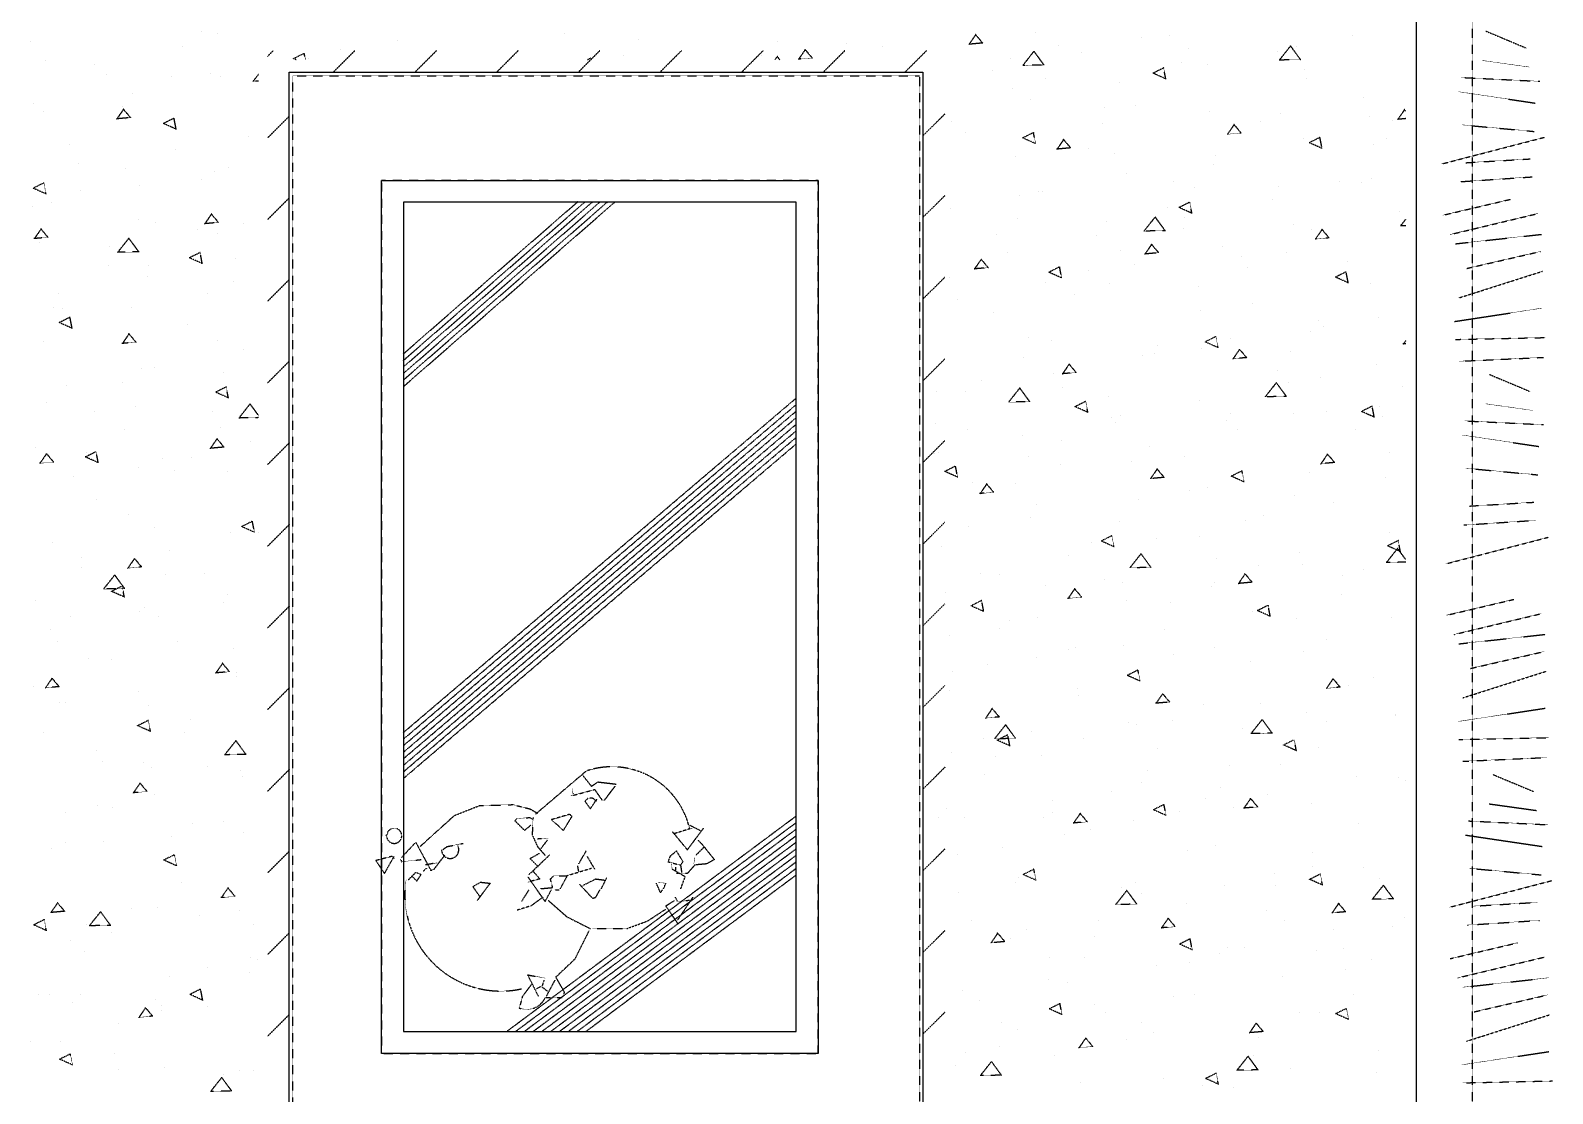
# Model space of a CAD drawing. Extents: x -15080 to 60298, y -30155 to 15485.
# Drawn here: x 6448 to 8482, y 6304 to 7725 of the extents above; entities that cross this region are included whole.
import ezdxf

# ---------------------------------------------------------------- set-up
doc = ezdxf.new("R2010")
doc.units = 0
doc.linetypes.add('HIDDEN2', pattern=[0.1875, 0.125, -0.0625])
doc.layers.get('0').update_dxf_attribs({"linetype": 'CONTINUOUS'})
doc.layers.add('FURHATCH', color=57, linetype='CONTINUOUS')

# ---------------------------------------------------------------- blocks, each defined once
blk = doc.blocks.new('YQ_SOFA_02')
for p, q in [((1345, -689.1), (1345, 741.3)), ((1345, 741.3), (2191.8, 741.3)), ((2191.8, 741.3), (2191.8, -689.1))]:
    blk.add_line(p, q)
at = {"layer": 'FURHATCH', "ltscale": 1000}
for p, q in [((2851.4, -886.2), (2851.4, 934.5)), ((1468.4, -569.5), (1468.4, 596.9)), ((1468.4, 596.9), (2051.6, 596.9)), ((2051.6, 596.9), (2051.6, -569.5)), ((1497.6, 567.8), (1497.6, -540.3)), ((2022.5, 567.8), (1497.6, 567.8)), ((2022.5, -540.3), (2022.5, 567.8)), ((1497.6, -540.3), (2022.5, -540.3)), ((2051.6, -569.5), (1468.4, -569.5))]:
    blk.add_line(p, q, dxfattribs=at)
at = {"layer": 'FURHATCH', "linetype": 'HIDDEN2'}
for p, q in [((2926.3, -1007.6), (2926.3, 934.5)), ((1227.6, 795.4), (1227.6, 795.4)), ((1712.9, 793.7), (1712.9, 793.7)), ((2342.5, 794.8), (2342.5, 794.8)), ((2943.9, 796.4), (2998.2, 773.6)), ((999.8, 782.4), (999.8, 782.4)), ((1202.4, 775.3), (1202.4, 775.3)), ((1249.8, 793), (1249.8, 793)), ((1489.4, 783.4), (1489.4, 783.4)), ((1811.5, 784.8), (1811.5, 784.8)), ((1996.9, 782.3), (1996.9, 782.3)), ((2090.1, 779.3), (2090.1, 779.3)), ((2137.7, 775.9), (2137.7, 775.9)), ((2271.7, 780.4), (2252.8, 778.7)), ((2262.2, 791.5), (2253, 778.2)), ((2271.8, 780.2), (2262, 791.9)), ((2373.2, 776.6), (2373.2, 776.6)), ((2483.3, 788.4), (2483.3, 788.4)), ((2521.4, 791), (2521.4, 791)), ((2546.3, 773.3), (2546.3, 773.3)), ((2683, 776.6), (2668.3, 758)), ((2696.5, 758), (2683, 776.5)), ((2690.3, 775.5), (2690.3, 775.5)), ((2766.2, 790.6), (2766.2, 790.6)), ((1019.1, 757.6), (1019.1, 757.6)), ((1323.8, 770.5), (1315.9, 762.6)), ((1365.1, 766.6), (1350.6, 759.3)), ((1354.1, 758), (1350.6, 759.6)), ((1366.8, 758), (1365.1, 766.6)), ((1371.3, 759.8), (1371.3, 759.8)), ((1432.9, 770.5), (1403.7, 741.3)), ((1413.9, 771.3), (1413.9, 771.3)), ((1542, 770.5), (1512.8, 741.3)), ((1651.1, 770.5), (1622, 741.3)), ((1651.3, 769.9), (1651.3, 769.9)), ((1760.2, 770.5), (1731.1, 741.3)), ((1747.9, 760.1), (1743.6, 758)), ((1748.3, 758), (1747.9, 760.2)), ((1792.1, 763.5), (1792.1, 763.5)), ((1869.3, 770.5), (1840.2, 741.3)), ((1978.4, 770.5), (1949.3, 741.3)), ((1975.7, 763.1), (1975.7, 763.1)), ((1997.3, 762.4), (1993.8, 758)), ((2000.5, 758), (1997.3, 762.3)), ((2044, 760.4), (2025, 758.8)), ((2034.5, 771.6), (2025.3, 758.3)), ((2044, 760.3), (2034.2, 772)), ((2087.6, 770.5), (2058.4, 741.3)), ((2196.7, 770.5), (2167.5, 741.3)), ((2309, 760.3), (2309, 760.3)), ((2331.1, 758), (2325.1, 750.4)), ((2340.1, 769.5), (2331.1, 758)), ((2348.5, 758), (2340.2, 769.4)), ((2353.7, 750.9), (2348.5, 758)), ((2403.3, 767.4), (2403.3, 767.4)), ((2537.4, 755), (2537.4, 755)), ((2665.4, 769), (2665.4, 769)), ((2668.3, 758), (2667.9, 757.5)), ((2686.2, 758), (2668, 757.6)), ((2696.5, 758.2), (2686.2, 758)), ((2938.8, 757.1), (3002, 748.3)), ((1084.3, 751.7), (1084.3, 751.7)), ((1100.8, 738.6), (1100.8, 738.6)), ((1187.8, 735.3), (1187.8, 735.3)), ((1239.5, 740.3), (1239.5, 740.3)), ((1253.3, 736.2), (1253.3, 736.2)), ((1303.8, 738.3), (1296.6, 729.2)), ((1349.9, -684.2), (1349.9, 736.5)), ((1349.9, 736.5), (2187, 736.5)), ((2187, 736.5), (2187, -684.2)), ((2285.2, 743.8), (2285.2, 743.8)), ((2353.7, 751.1), (2325.1, 750.5)), ((2356.2, 732.8), (2356.2, 732.8)), ((2516.3, 732.5), (2498.9, 740.3)), ((2513.5, 747.2), (2499, 740)), ((2516.3, 732.3), (2513.4, 747.3)), ((2572.3, 751.9), (2572.3, 751.9)), ((2701.9, 745.2), (2701.9, 745.2)), ((2704.2, 733), (2704.2, 733)), ((2911, 734.4), (3015.9, 729.3)), ((1135.2, 712.6), (1135.2, 712.6)), ((1303.8, 729.4), (1296.7, 729.3)), ((2311.2, 719), (2311.2, 719)), ((2454.2, 728.3), (2454.2, 728.3)), ((2907.2, 715.4), (3009.6, 700.2)), ((1003.4, 699.9), (1003.4, 699.9)), ((1123.6, 691.9), (1114.4, 678.6)), ((1122.5, 695.6), (1122.5, 695.6)), ((1133.1, 680.6), (1123.3, 692.3)), ((2336.1, 704.8), (2336.1, 704.8)), ((2434.3, 694.9), (2434.3, 694.9)), ((2475.4, 697.4), (2475.4, 697.4)), ((2779.9, 707.3), (2779.9, 707.3)), ((2836.9, 689.4), (2835, 691.7)), ((1017.1, 689.1), (1017.1, 689.1)), ((1133.1, 680.7), (1114.1, 679.1)), ((1125.8, 677.7), (1125.8, 677.7)), ((1191.2, 680), (1176.7, 672.8)), ((1194.1, 665.3), (1176.7, 673)), ((1194, 665.1), (1191.1, 680.1)), ((1345, 682.6), (1315.9, 653.5)), ((2221, 685.7), (2191.8, 656.6)), ((2218, 681.2), (2218, 681.2)), ((2229.5, 676), (2229.5, 676)), ((2431.7, 673.5), (2431.7, 673.5)), ((2575.1, 688.4), (2575.1, 688.4)), ((2607.5, 671.4), (2598.3, 658)), ((2617.1, 660.1), (2607.3, 671.8)), ((2642.3, 675.4), (2642.3, 675.4)), ((2669, 686.5), (2669, 686.5)), ((2788.2, 682.2), (2788.2, 682.2)), ((2818.7, 677), (2818.7, 677)), ((2836.9, 679.4), (2825.8, 678.4)), ((2835.2, 691.3), (2826, 678)), ((1290, 656.1), (1290, 656.1)), ((2249.3, 661.4), (2249.3, 661.4)), ((2339.5, 660.7), (2325, 653.5)), ((2342.4, 646), (2325, 653.7)), ((2342.4, 645.8), (2339.5, 660.7)), ((2379.8, 651.5), (2370.6, 638.1)), ((2389.3, 640.2), (2379.5, 651.8)), ((2617, 660.2), (2598.1, 658.5)), ((2700.6, 653.4), (2700.6, 653.4)), ((2722.3, 654.3), (2707.8, 647)), ((2725.2, 639.3), (2722.2, 654.3)), ((2811, 653.2), (2811, 653.2)), ((2885.6, 619.1), (3022.5, 654.6)), ((2912.3, 671.1), (3008.3, 662.3)), ((1051.9, 645.1), (1051.9, 645.1)), ((1192.7, 638.7), (1192.7, 638.7)), ((2389.3, 640.3), (2370.3, 638.6)), ((2413.5, 639.7), (2413.5, 639.7)), ((2448.1, 632.9), (2448.1, 632.9)), ((2725.2, 639.5), (2707.8, 647.3)), ((2793.7, 645.3), (2793.7, 645.3)), ((1063.8, 620.1), (1063.8, 620.1)), ((1126.1, 613.1), (1126.1, 613.1)), ((1263.5, 614.2), (1263.5, 614.2)), ((2314.8, 628.8), (2314.8, 628.8)), ((2580.3, 617.8), (2580.3, 617.8)), ((2582.5, 629.9), (2582.5, 629.9)), ((2917.3, 620.5), (3003.3, 625.6)), ((1017.2, 593.5), (1002.7, 586.3)), ((1020.1, 578.6), (1017.2, 593.5)), ((1145.4, 590.6), (1145.4, 590.6)), ((1228, 598.5), (1228, 598.5)), ((1245.2, 608.8), (1245.2, 608.8)), ((1468.4, 596.9), (1468.4, -569.5)), ((2051.6, 596.9), (1468.4, 596.9)), ((2051.6, -569.5), (2051.6, 596.9)), ((2464.4, 606.3), (2464.4, 606.3)), ((2526.2, 594.9), (2526.2, 594.9)), ((2749, 595.6), (2749, 595.6)), ((2777.6, 594.4), (2777.6, 594.4)), ((2791.8, 599.7), (2791.8, 599.7)), ((2909.7, 595.2), (3005.8, 601.6)), ((1020.1, 578.8), (1002.7, 586.5)), ((1065.6, 583.1), (1065.6, 583.1)), ((1345, 573.5), (1315.9, 544.4)), ((2221, 576.6), (2191.8, 547.5)), ((2321.3, 576.1), (2321.3, 576.1)), ((2346.4, 582.7), (2346.4, 582.7)), ((2351.5, 582.1), (2351.5, 582.1)), ((2554.5, 586.8), (2554.5, 586.8)), ((2659.5, 570.8), (2659.5, 570.8)), ((2666.9, 588.5), (2666.9, 588.5)), ((2886.5, 550.4), (2976.6, 571.6)), ((1001.9, 562.5), (1001.9, 562.5)), ((1027.4, 567), (1027.4, 567)), ((1241.1, 551.8), (1231.9, 538.5)), ((1250.7, 540.5), (1240.9, 552.2)), ((1730.5, 568.2), (1497.3, 364.8)), ((1760.1, 567.8), (1497.3, 338.5)), ((1770.1, 567.8), (1497.3, 329.8)), ((1780.1, 567.8), (1497.3, 321)), ((1740, 567.8), (1497.3, 356)), ((1750, 567.8), (1497.3, 347.3)), ((2228.3, 559.1), (2228.3, 559.1)), ((2518.3, 560.2), (2518.3, 560.2)), ((2551.2, 553), (2533.8, 560.7)), ((2548.3, 567.7), (2533.9, 560.5)), ((2551.2, 552.8), (2548.3, 567.8)), ((2828.5, 555.3), (2828.5, 555.3)), ((2897, 524.8), (3013.3, 552.6)), ((1013.4, 531.9), (1004.2, 518.6)), ((1022.9, 520.6), (1013.2, 532.3)), ((1143.7, 545.2), (1143.7, 545.2)), ((1166.1, 540.9), (1166.1, 540.9)), ((1222.4, 531.5), (1222.4, 531.5)), ((1250.7, 540.6), (1231.7, 539)), ((1284.5, 538.7), (1284.5, 538.7)), ((2318.4, 546.4), (2318.4, 546.4)), ((2437.5, 542.1), (2437.5, 542.1)), ((2502.1, 548.1), (2487, 529)), ((2515.7, 529.7), (2487.1, 529.1)), ((2515.6, 529.5), (2502.1, 548)), ((2539.9, 532.9), (2539.9, 532.9)), ((2541.4, 547.2), (2541.4, 547.2)), ((2687, 538), (2687, 538)), ((2710.4, 531.7), (2710.4, 531.7)), ((2725, 531.3), (2715.9, 517.9)), ((2734.6, 520), (2724.8, 531.7)), ((2836.9, 545), (2829.8, 536.1)), ((2836.9, 536.4), (2829.9, 536.2)), ((1022.9, 520.7), (1003.9, 519.1)), ((1011.5, 513.4), (1011.5, 513.4)), ((1130.8, 519.7), (1115.7, 500.7)), ((1144.3, 501.2), (1130.8, 519.6)), ((1248.8, 526.4), (1248.8, 526.4)), ((2289.5, 524.5), (2289.5, 524.5)), ((2423.3, 523.6), (2423.3, 523.6)), ((2497.3, 511.4), (2488.1, 498)), ((2506.9, 500.1), (2497.1, 511.7)), ((2734.6, 520.1), (2715.6, 518.4)), ((2903.3, 512.2), (3018.3, 524.8)), ((1104.3, 507.9), (1104.3, 507.9)), ((1144.4, 501.4), (1115.8, 500.8)), ((1228.9, 485.8), (1211.5, 493.5)), ((1226.1, 500.5), (1211.6, 493.3)), ((1228.9, 485.6), (1226, 500.5)), ((1273.3, 492.5), (1273.3, 492.5)), ((2269.6, 491.4), (2260.4, 478.1)), ((2279.2, 480.1), (2269.4, 491.8)), ((2305.3, 500), (2305.3, 500)), ((2456.3, 502.6), (2456.3, 502.6)), ((2506.9, 500.2), (2487.9, 498.5)), ((2592.3, 508.2), (2592.3, 508.2)), ((2618, 495), (2618, 495)), ((2677.2, 500), (2677.2, 500)), ((2758.8, 488.6), (2758.8, 488.6)), ((2918.5, 479.3), (3017, 502)), ((1104.1, 483.3), (1104.1, 483.3)), ((1155.2, 468.9), (1155.2, 468.9)), ((1157.5, 483.2), (1157.5, 483.2)), ((2279.1, 480.2), (2260.1, 478.6)), ((2272.4, 482.6), (2272.4, 482.6)), ((2374.4, 481.2), (2359.9, 474)), ((2377.3, 466.5), (2359.9, 474.2)), ((2377.3, 466.3), (2374.4, 481.2)), ((2413.1, 476.1), (2413.1, 476.1)), ((2474.2, 484.6), (2474.2, 484.6)), ((2625.1, 480.4), (2625.1, 480.4)), ((2757.2, 474.7), (2742.7, 467.5)), ((2760.1, 459.8), (2757.1, 474.8)), ((2908.3, 440.1), (3019.6, 475.5)), ((1270.9, 461.3), (1270.9, 461.3)), ((1345, 464.4), (1315.9, 435.3)), ((2221, 467.5), (2191.8, 438.4)), ((2227.5, 466.9), (2227.5, 466.9)), ((2356.1, 461), (2356.1, 461)), ((2441.1, 459.6), (2441.1, 459.6)), ((2560.2, 455.3), (2560.2, 455.3)), ((2760.1, 460), (2742.7, 467.8)), ((2789.3, 458.7), (2789.3, 458.7)), ((1037.1, 445.3), (1037.1, 445.3)), ((1235.6, 445.3), (1235.6, 445.3)), ((2238, 437.4), (2238, 437.4)), ((2394.4, 445), (2394.4, 445)), ((2631.7, 433), (2631.7, 433)), ((1030.7, 426.4), (1030.7, 426.4)), ((1052.1, 414), (1037.6, 406.7)), ((1055, 399.2), (1037.6, 407)), ((1042.1, 425.7), (1042.1, 425.7)), ((1055, 399), (1052.1, 414)), ((1134.3, 426.6), (1134.3, 426.6)), ((2286.1, 420.6), (2286.1, 420.6)), ((2563.1, 422.8), (2563.1, 422.8)), ((2720.7, 409.7), (2720.7, 409.7)), ((2799.9, 413.2), (2799.9, 413.2)), ((2902, 408.4), (3018.3, 426.1)), ((1130.9, 391.8), (1121.8, 378.5)), ((1140.5, 380.5), (1130.7, 392.2)), ((1208.9, 403.7), (1208.9, 403.7)), ((2332.4, 387.4), (2332.4, 387.4)), ((2583.2, 388.2), (2568.7, 381)), ((2586.1, 373.3), (2583.2, 388.2)), ((2709.8, 395.1), (2709.8, 395.1)), ((2727.3, 401.1), (2727.3, 401.1)), ((2903.3, 384.4), (3023.4, 386.9)), ((1017.3, 381.9), (1017.3, 381.9)), ((1140.5, 380.6), (1121.5, 379)), ((1249.3, 383.3), (1249.3, 383.3)), ((1283.6, 370.4), (1283.6, 370.4)), ((2364.2, 382.6), (2364.2, 382.6)), ((2505, 376.2), (2505, 376.2)), ((2563.8, 372.8), (2563.8, 372.8)), ((2586.1, 373.5), (2568.7, 381.2)), ((2602.6, 386.1), (2602.6, 386.1)), ((2614.9, 371.3), (2605.7, 357.9)), ((2624.4, 360), (2614.6, 371.6)), ((2682.9, 368.5), (2682.9, 368.5)), ((2836.9, 378.7), (2833.2, 378.3)), ((2836.9, 382.9), (2833.4, 377.9)), ((1147, 346.1), (1147, 346.1)), ((1165.5, 346.8), (1165.5, 346.8)), ((1345, 355.3), (1315.9, 326.1)), ((2221, 358.4), (2191.8, 329.2)), ((2326.5, 359.9), (2326.5, 359.9)), ((2387.1, 351.3), (2378, 338)), ((2396.7, 340), (2386.9, 351.7)), ((2484.5, 362.5), (2484.5, 362.5)), ((2501.1, 365.1), (2501.1, 365.1)), ((2624.4, 360.1), (2605.4, 358.4)), ((2797.6, 350.6), (2797.6, 350.6)), ((2908.3, 355.3), (3020.8, 360.4)), ((1122.5, 326.5), (1122.5, 326.5)), ((1257, 339.9), (1257, 339.9)), ((2270.4, 329.8), (2270.4, 329.8)), ((2366.4, 338.9), (2366.4, 338.9)), ((2396.7, 340.1), (2377.7, 338.5)), ((2664, 326.7), (2649, 307.6)), ((2677.6, 308.1), (2664.1, 326.6)), ((2665.3, 343.5), (2665.3, 343.5)), ((2679.6, 327), (2679.6, 327)), ((2723.6, 333.1), (2723.6, 333.1)), ((2948.8, 337.6), (3003.1, 314.8)), ((1047.4, 323.2), (1047.4, 323.2)), ((1263.8, 306.3), (1246.4, 314)), ((1261, 321), (1246.5, 313.8)), ((1263.8, 306.1), (1260.9, 321)), ((2022.1, 305.7), (1497.5, -141)), ((2209.5, 315.2), (2209.5, 315.2)), ((2248.3, 315.3), (2248.3, 315.3)), ((2321.2, 319.6), (2306.1, 300.5)), ((2334.7, 301), (2321.2, 319.5)), ((2377.9, 320.6), (2377.9, 320.6)), ((2439.1, 307.5), (2439.1, 307.5)), ((2677.6, 308.3), (2649, 307.7)), ((2832.1, 321.6), (2832.1, 321.6)), ((1020.9, 299.5), (1020.9, 299.5)), ((1085, 288.5), (1085, 288.5)), ((1140, 295.2), (1140, 295.2)), ((1242.5, 287.7), (1242.5, 287.7)), ((1292.7, 298.3), (1277.7, 279.3)), ((1303.8, 283.1), (1292.8, 298.2)), ((2022.1, 297), (1497.5, -149.8)), ((2022.1, 288.2), (1497.5, -158.5)), ((2334.8, 301.2), (2306.2, 300.6)), ((2409.3, 301.7), (2394.8, 294.4)), ((2412.2, 286.9), (2394.8, 294.7)), ((2412.2, 286.7), (2409.3, 301.7)), ((2561.5, 303.4), (2561.5, 303.4)), ((2603.3, 285.9), (2603.3, 285.9)), ((2686.5, 286.1), (2686.5, 286.1)), ((2730.4, 288), (2730.4, 288)), ((2792.1, 295.2), (2777.6, 288)), ((2795, 280.5), (2777.6, 288.2)), ((2794.9, 280.3), (2792, 295.3)), ((2801.6, 295.1), (2801.6, 295.1)), ((2943.7, 298.4), (3006.9, 289.5)), ((1253.7, 266.3), (1253.7, 266.3)), ((1303.8, 279.9), (1277.7, 279.4)), ((2022.1, 279.5), (1497.5, -167.3)), ((2022.1, 270.7), (1497.5, -176)), ((2208.4, 272.2), (2208.4, 272.2)), ((2443.4, 279.8), (2443.4, 279.8)), ((2449.2, 273.1), (2449.2, 273.1)), ((2456, 282.7), (2456, 282.7)), ((2596.8, 276.3), (2596.8, 276.3)), ((2805.7, 281.8), (2805.7, 281.8)), ((2915.9, 275.6), (3020.8, 270.6)), ((1124.4, 264.1), (1124.4, 264.1)), ((1248.5, 251.7), (1239.3, 238.4)), ((1258.1, 240.4), (1248.3, 252.1)), ((1293.4, 248.7), (1293.4, 248.7)), ((1345, 246.2), (1315.9, 217)), ((2022.1, 262), (1497.5, -184.8)), ((2022.1, 253.2), (1497.5, -193.5)), ((2022.1, 244.5), (1497.5, -202.3)), ((2221, 249.3), (2191.8, 220.1)), ((2251.2, 263.8), (2251.2, 263.8)), ((2325.3, 256.2), (2325.3, 256.2)), ((2377.2, 249.9), (2377.2, 249.9)), ((2612.4, 264.4), (2612.4, 264.4)), ((2770.2, 264), (2770.2, 264)), ((2912.1, 256.7), (3014.5, 241.5)), ((1006.3, 240.5), (1006.3, 240.5)), ((1020.8, 231.8), (1011.6, 218.5)), ((1030.3, 220.5), (1020.5, 232.2)), ((1023, 230.9), (1023, 230.9)), ((1087, 234.4), (1072.5, 227.2)), ((1089.9, 219.7), (1072.5, 227.5)), ((1073.6, 233), (1073.6, 233)), ((1089.9, 219.5), (1087, 234.5)), ((1175.3, 225.1), (1175.3, 225.1)), ((1214.4, 226.5), (1214.4, 226.5)), ((1258, 240.5), (1239.1, 238.9)), ((2207.2, 232.6), (2207.2, 232.6)), ((2213.1, 232.7), (2213.1, 232.7)), ((2332.2, 228.4), (2332.2, 228.4)), ((2494.3, 240.8), (2494.3, 240.8)), ((2541.4, 228.3), (2541.4, 228.3)), ((2732.4, 231.2), (2723.2, 217.8)), ((2742, 219.9), (2732.2, 231.5)), ((2815.4, 233.2), (2815.4, 233.2)), ((1030.3, 220.6), (1011.3, 218.9)), ((1143.6, 212.7), (1143.6, 212.7)), ((1191.7, 208.7), (1191.7, 208.7)), ((1262.7, 208.4), (1262.7, 208.4)), ((2238.2, 200.4), (2220.8, 208.1)), ((2235.4, 215.1), (2220.9, 207.9)), ((2238.2, 200.2), (2235.3, 215.2)), ((2376.2, 217.2), (2376.2, 217.2)), ((2469.8, 220.7), (2469.8, 220.7)), ((2504.7, 211.2), (2495.5, 197.9)), ((2514.3, 199.9), (2504.5, 211.6)), ((2618.1, 208.7), (2603.6, 201.5)), ((2621, 193.8), (2618.1, 208.7)), ((2708.2, 206.4), (2708.2, 206.4)), ((2742, 220), (2723, 218.3)), ((2917.2, 212.4), (3013.3, 203.5)), ((1057.2, 201.5), (1057.2, 201.5)), ((2258.1, 193.6), (2258.1, 193.6)), ((2277, 191.3), (2267.8, 178)), ((2286.5, 180), (2276.7, 191.7)), ((2315.2, 192.3), (2315.2, 192.3)), ((2514.2, 200.1), (2495.3, 198.4)), ((2572, 186.3), (2572, 186.3)), ((2621, 194), (2603.6, 201.7)), ((2809.3, 199.3), (2809.3, 199.3)), ((1087.3, 171), (1087.3, 171)), ((2286.5, 180.1), (2267.5, 178.5)), ((2343, 163.9), (2343, 163.9)), ((2479.4, 170.7), (2479.4, 170.7)), ((2547.9, 182.8), (2547.9, 182.8)), ((2688.6, 176.3), (2688.6, 176.3)), ((2740.7, 165.9), (2740.7, 165.9)), ((2922.2, 161.8), (3008.2, 166.9)), ((1129.8, 151.1), (1129.8, 151.1)), ((2335.8, 145.9), (2335.8, 145.9)), ((2646.2, 148.8), (2646.2, 148.8)), ((2914.7, 136.5), (3010.7, 142.8)), ((1165.4, 133), (1165.4, 133)), ((1266.3, 125.9), (1266.3, 125.9)), ((1298.7, 126.7), (1281.3, 134.5)), ((1295.9, 141.5), (1281.4, 134.2)), ((1294, 129.5), (1294, 129.5)), ((1298.7, 126.5), (1295.8, 141.5)), ((1303.6, 126.6), (1303.6, 126.6)), ((1345, 137.1), (1315.9, 107.9)), ((2221, 140.2), (2191.8, 111)), ((2253.2, 134.7), (2253.2, 134.7)), ((2444.2, 122.1), (2429.7, 114.9)), ((2447.1, 107.2), (2444.2, 122.2)), ((2455, 141.6), (2455, 141.6)), ((2622.6, 142.3), (2622.6, 142.3)), ((2814.9, 126.5), (2814.9, 126.5)), ((1029, 113), (1029, 113)), ((1185.5, 103), (1185.5, 103)), ((2216, 108.3), (2216, 108.3)), ((2417.4, 113.1), (2417.4, 113.1)), ((2447.1, 107.4), (2429.7, 115.2)), ((2504.5, 118.7), (2504.5, 118.7)), ((2561.6, 120.8), (2561.6, 120.8)), ((2826, 105.2), (2810.9, 86.2)), ((2829.9, 101), (2812.4, 108.7)), ((2827, 115.7), (2812.5, 108.5)), ((2817.7, 106.8), (2817.7, 106.8)), ((2836.9, 90.3), (2826, 105.2)), ((2829.8, 100.8), (2826.9, 115.7)), ((2890.3, 84.6), (3027.3, 120.1)), ((1067.8, 93.5), (1067.8, 93.5)), ((1138.3, 91.7), (1129.1, 78.4)), ((1147.9, 80.4), (1138.1, 92.1)), ((2386.5, 95.1), (2386.5, 95.1)), ((2483.2, 98.2), (2468.1, 79.1)), ((2496.7, 79.6), (2483.2, 98.1)), ((2584.2, 91.1), (2584.2, 91.1)), ((2639.7, 82.9), (2639.7, 82.9)), ((2694.7, 99.6), (2694.7, 99.6)), ((2699.6, 83.2), (2699.6, 83.2)), ((2836.9, 86.8), (2811, 86.3)), ((1067.5, 79.4), (1067.5, 79.4)), ((1111.9, 69.8), (1096.8, 50.8)), ((1125.4, 51.3), (1111.9, 69.7)), ((1147.9, 80.5), (1128.9, 78.8)), ((1179.2, 71), (1179.2, 71)), ((1232, 71.9), (1232, 71.9)), ((2268.4, 71.5), (2268.4, 71.5)), ((2294.1, 70.4), (2294.1, 70.4)), ((2434.8, 64), (2434.8, 64)), ((2496.7, 79.8), (2468.2, 79.2)), ((2622.2, 71.2), (2613.1, 57.8)), ((2631.8, 59.9), (2622, 71.5)), ((2753, 68.9), (2753, 68.9)), ((2780.5, 76.4), (2780.5, 76.4)), ((1125.4, 51.5), (1096.9, 50.9)), ((1121.9, 54.9), (1107.4, 47.7)), ((1124.8, 40.2), (1107.4, 47.9)), ((1124.8, 40), (1121.9, 55)), ((1262.5, 43.9), (1262.5, 43.9)), ((2221.3, 46.2), (2221.3, 46.2)), ((2355.4, 55.5), (2355.4, 55.5)), ((2394.5, 51.2), (2385.3, 37.9)), ((2404.1, 39.9), (2394.3, 51.6)), ((2458.6, 59.2), (2458.6, 59.2)), ((2577.7, 54.9), (2577.7, 54.9)), ((2581.5, 59.6), (2581.5, 59.6)), ((2631.8, 60), (2612.8, 58.3)), ((2750.5, 44.2), (2750.5, 44.2)), ((1005.8, 35.9), (1005.8, 35.9)), ((1151.7, 26.2), (1151.7, 26.2)), ((1257.3, 33.1), (1257.3, 33.1)), ((1345, 28), (1315.9, -1.2)), ((2221, 31.1), (2191.8, 1.9)), ((2273.1, 20.9), (2255.7, 28.6)), ((2260.3, 30.6), (2255.8, 28.4)), ((2270.3, 35.6), (2260.3, 30.6)), ((2271.2, 30.6), (2270.2, 35.6)), ((2273.1, 20.7), (2271.2, 30.6)), ((2404.1, 40), (2385.1, 38.4)), ((2463.4, 36), (2463.4, 36)), ((2522.3, 33.5), (2522.3, 33.5)), ((2632.4, 20.6), (2632.4, 20.6)), ((2653, 29.2), (2638.5, 21.9)), ((2655.9, 14.4), (2638.5, 22.2)), ((2655.9, 14.2), (2653, 29.2)), ((2653.4, 20.9), (2653.4, 20.9)), ((2891.2, 15.9), (2981.3, 37.1)), ((1052.4, 14.2), (1052.4, 14.2)), ((1144.4, 20.3), (1144.4, 20.3)), ((1170, 14.3), (1170, 14.3)), ((2307.8, 8.4), (2307.8, 8.4)), ((2345.3, 12.4), (2345.3, 12.4)), ((2691, 11.3), (2691, 11.3)), ((2817.4, 12.8), (2817.4, 12.8)), ((2901.7, -9.7), (3018, 18.1)), ((1026.3, -3.3), (1026.3, -3.3)), ((1034.8, -18.5), (1034.8, -18.5)), ((1195.3, -18.7), (1195.3, -18.7)), ((2227.3, -11.1), (2227.3, -11.1)), ((2293.5, -2.1), (2293.5, -2.1)), ((2514.3, -3), (2514.3, -3)), ((2731.5, -17.1), (2731.5, -17.1)), ((2908, -22.3), (3023, -9.7)), ((1271, -28.9), (1271, -28.9)), ((2344, -40.6), (2344, -40.6)), ((2385.9, -29.5), (2385.9, -29.5)), ((2396.2, -26.6), (2396.2, -26.6)), ((2460.3, -24.1), (2460.3, -24.1)), ((2526.7, -35.9), (2526.7, -35.9)), ((2581.3, -27.6), (2581.3, -27.6)), ((2700.4, -31.9), (2700.4, -31.9)), ((2923.2, -55.2), (3021.8, -32.5)), ((1077.2, -42.3), (1077.2, -42.3)), ((1108, -43.3), (1108, -43.3)), ((1265.4, -59.6), (1246.4, -61.2)), ((1255.9, -48.4), (1246.7, -61.7)), ((1265.4, -59.7), (1255.6, -48)), ((1274.5, -60.6), (1274.5, -60.6)), ((2231.5, -59.7), (2231.5, -59.7)), ((2278.1, -50.2), (2278.1, -50.2)), ((2479.1, -57.4), (2464.6, -64.6)), ((2482, -72.3), (2479.1, -57.3)), ((2629, -46.3), (2629, -46.3)), ((2913.1, -94.4), (3024.3, -59)), ((1003.5, -79.3), (1003.5, -79.3)), ((1037.7, -79.5), (1018.7, -81.2)), ((1028.1, -68.3), (1019, -81.6)), ((1037.7, -79.6), (1027.9, -67.9)), ((1274.9, -65.3), (1274.9, -65.3)), ((1345, -81.1), (1315.9, -110.3)), ((2221, -78), (2191.8, -107.2)), ((2482, -72.1), (2464.6, -64.4)), ((2749.3, -80.1), (2730.4, -81.8)), ((2739.8, -68.9), (2730.6, -82.3)), ((2749.4, -80.2), (2739.6, -68.6)), ((2745.3, -79.1), (2745.3, -79.1)), ((2760.8, -77.9), (2760.8, -77.9)), ((2793.2, -67.9), (2793.2, -67.9)), ((1038.4, -101), (1038.4, -101)), ((1046.1, -100.9), (1046.1, -100.9)), ((1144.2, -85.7), (1144.2, -85.7)), ((2227, -85.3), (2227, -85.3)), ((2398.3, -81.7), (2398.3, -81.7)), ((2399.6, -91.5), (2399.6, -91.5)), ((2521.6, -100.1), (2502.6, -101.7)), ((2512.1, -88.9), (2502.9, -102.2)), ((2521.6, -100.2), (2511.8, -88.5)), ((2642.7, -101.5), (2642.7, -101.5)), ((1157.5, -105.2), (1157.5, -105.2)), ((2293.9, -120), (2274.9, -121.6)), ((2284.3, -108.8), (2275.2, -122.1)), ((2293.9, -120.1), (2284.1, -108.4)), ((2567.1, -103.9), (2567.1, -103.9)), ((2704, -114.4), (2704, -114.4)), ((2823.1, -118.7), (2823.1, -118.7)), ((2823.3, -117), (2823.3, -117)), ((2906.8, -126.1), (3023, -108.3)), ((1017.2, -141.3), (1017.2, -141.3)), ((1156.8, -124.6), (1142.3, -131.8)), ((1159.7, -139.3), (1142.3, -131.6)), ((1159.7, -139.5), (1156.8, -124.6)), ((1205.6, -140.8), (1205.6, -140.8)), ((1212.9, -122.9), (1212.9, -122.9)), ((2302.3, -130.3), (2287.2, -149.4)), ((2315.8, -148.9), (2302.3, -130.4)), ((2336.4, -139.3), (2336.4, -139.3)), ((2466.7, -127.3), (2466.7, -127.3)), ((2477.7, -129.4), (2477.7, -129.4)), ((2524.6, -125.1), (2524.6, -125.1)), ((2618.5, -135.9), (2618.5, -135.9)), ((2645.1, -123.3), (2630, -142.3)), ((2658.7, -141.6), (2630.1, -142.2)), ((2658.6, -141.8), (2645.2, -123.3)), ((2731.2, -125.5), (2731.2, -125.5)), ((1273.8, -151.6), (1258.7, -170.6)), ((1287.3, -170.1), (1273.8, -151.7)), ((2272.9, -148.3), (2272.9, -148.3)), ((2315.9, -148.7), (2287.3, -149.3)), ((2308, -158.6), (2290.6, -150.9)), ((2305.1, -143.9), (2290.7, -151.1)), ((2308, -158.8), (2305.1, -143.9)), ((2406.5, -148.7), (2406.5, -148.7)), ((2505.1, -161.5), (2505.1, -161.5)), ((2687.9, -150.4), (2673.4, -157.6)), ((2690.8, -165.1), (2673.4, -157.3)), ((2690.8, -165.3), (2687.9, -150.3)), ((2719.7, -160.6), (2719.7, -160.6)), ((2908, -150.1), (3028.1, -147.6)), ((1087.5, -164.4), (1087.5, -164.4)), ((1095.3, -179.2), (1095.3, -179.2)), ((1150.9, -180.5), (1150.9, -180.5)), ((1287.4, -169.9), (1258.8, -170.5)), ((2230.6, -167.7), (2230.6, -167.7)), ((2288.4, -172.3), (2288.4, -172.3)), ((2349.7, -172), (2349.7, -172)), ((2913.1, -179.2), (3025.6, -174.1)), ((1161.1, -187.7), (1161.1, -187.7)), ((1236.1, -185.6), (1236.1, -185.6)), ((1280.2, -192), (1280.2, -192)), ((1282.6, -199.9), (1282.6, -199.9)), ((1345, -190.2), (1315.9, -219.4)), ((1673.9, -250), (1741.6, -192.4)), ((1737.3, -198.2), (1748.8, -212.6)), ((2221, -187.2), (2191.8, -216.3)), ((2274.4, -196.9), (2274.4, -196.9)), ((2491.5, -191.4), (2491.5, -191.4)), ((2601.6, -184.2), (2601.6, -184.2)), ((2669.3, -183.1), (2669.3, -183.1)), ((2770.5, -199.6), (2770.5, -199.6)), ((2826.7, -201.1), (2826.7, -201.1)), ((2953.5, -196.9), (3007.9, -219.7)), ((1155.2, -219.6), (1136.3, -221.3)), ((1145.7, -208.4), (1136.5, -221.7)), ((1155.3, -219.7), (1145.5, -208)), ((1164.5, -223.5), (1164.5, -223.5)), ((1721.4, -225.5), (1753.1, -216.9)), ((1722.9, -215.4), (1724.3, -222.6)), ((1748.8, -212.6), (1757.5, -206.8)), ((1753.1, -216.9), (1763.2, -231.3)), ((1757.5, -206.8), (1781.9, -209.7)), ((1766.1, -231.3), (1780.5, -212.6)), ((2443.1, -219.1), (2443.1, -219.1)), ((2483.5, -207.8), (2483.5, -207.8)), ((2589.4, -214.1), (2589.4, -214.1)), ((2652.5, -223.2), (2652.5, -223.2)), ((2836.1, -205.1), (2836.1, -205.1)), ((1089, -238.1), (1089, -238.1)), ((1109, -241.2), (1109, -241.2)), ((1565.9, -251.5), (1599, -238.5)), ((1599, -238.5), (1643.7, -237.1)), ((1643.7, -237.1), (1666.7, -242.8)), ((1666.7, -242.8), (1676.8, -248.6)), ((1744.5, -228.4), (1740.2, -232.7)), ((1740.2, -232.7), (1747.4, -242.8)), ((1750.3, -228.4), (1744.5, -228.4)), ((1747.4, -242.8), (1756, -229.9)), ((1756, -232.7), (1750.3, -228.4)), ((1763.2, -231.3), (1766.1, -231.3)), ((2223.9, -241.8), (2223.9, -241.8)), ((2365.4, -231.3), (2365.4, -231.3)), ((2514, -236.9), (2499.5, -244.1)), ((2516.9, -251.6), (2499.5, -243.9)), ((2516.9, -251.8), (2513.9, -236.9)), ((2569.6, -229.4), (2569.6, -229.4)), ((2607.3, -240.7), (2607.3, -240.7)), ((2639.2, -240.2), (2620.2, -241.8)), ((2629.6, -229), (2620.4, -242.3)), ((2639.2, -240.3), (2629.4, -228.6)), ((2710.3, -235.8), (2710.3, -235.8)), ((2948.5, -236.1), (3011.7, -244.9)), ((1046.4, -247), (1046.4, -247)), ((1215.4, -262.5), (1215.4, -262.5)), ((1257.7, -260.3), (1257.7, -260.3)), ((1519.8, -293.2), (1565.9, -251.5)), ((2022.1, -252.7), (1636.2, -539.9)), ((1646.6, -258.7), (1649.4, -255.8)), ((1659.5, -271.6), (1646.6, -258.7)), ((2022.1, -261.5), (1647.5, -540.3)), ((1649.4, -255.8), (1666.7, -254.3)), ((1666.7, -254.3), (1671, -257.2)), ((1671, -254.3), (1669.6, -277.4)), ((1720, -250), (1695.5, -257.2)), ((1695.5, -257.2), (1711.4, -271.6)), ((1711.4, -271.6), (1722.9, -252.9)), ((1722.9, -252.9), (1720, -250)), ((2212.4, -254.5), (2212.4, -254.5)), ((2247.3, -254.9), (2247.3, -254.9)), ((2353.3, -254.5), (2353.3, -254.5)), ((2364.7, -248.2), (2364.7, -248.2)), ((2411.4, -260.1), (2392.5, -261.7)), ((2401.9, -248.9), (2392.7, -262.2)), ((2411.5, -260.2), (2401.7, -248.5)), ((2472.5, -258.8), (2472.5, -258.8)), ((2534.4, -246.8), (2534.4, -246.8)), ((2774.1, -262.7), (2774.1, -262.7)), ((2920.7, -258.9), (3025.6, -263.9)), ((1187.1, -279.1), (1187.1, -279.1)), ((1283.8, -274.5), (1283.8, -274.5)), ((1476.6, -275.9), (1473.7, -278.8)), ((2022.1, -270.2), (1659.2, -540.3)), ((1668.2, -264.4), (1659.5, -271.6)), ((1669.6, -277.4), (1676.8, -293.2)), ((2022.1, -279), (1671, -540.3)), ((1691.2, -281.7), (1676.8, -283.1)), ((1689.8, -284.6), (1681.1, -296.1)), ((1856.8, -273.1), (1877, -297.5)), ((1882.7, -268.7), (1859.7, -275.9)), ((1877, -297.5), (1898.6, -268.7)), ((1879.9, -264.4), (1894.3, -271.6)), ((1891.4, -284.6), (1895.7, -288.9)), ((2381.1, -276.7), (2381.1, -276.7)), ((2416.3, -270.4), (2416.3, -270.4)), ((2916.9, -277.8), (3019.3, -293)), ((1027, -295.7), (1027, -295.7)), ((1046.5, -287.5), (1046.5, -287.5)), ((1097.3, -286.1), (1097.3, -286.1)), ((1191.7, -304.1), (1177.2, -311.3)), ((1194.6, -319), (1191.7, -304.1)), ((1345, -299.4), (1315.9, -328.5)), ((1495.3, -307.6), (1514.1, -287.5)), ((1514.1, -287.5), (1534.2, -324.9)), ((1538.5, -323.5), (1552.9, -304.7)), ((1550.1, -297.5), (1555.8, -293.2)), ((1555.8, -293.2), (1577.4, -288.9)), ((1692.6, -304.7), (1665.3, -330.7)), ((1666.7, -309.1), (1679.7, -301.9)), ((1676.8, -293.2), (1686.9, -304.7)), ((2022.1, -287.7), (1682.7, -540.3)), ((2022.1, -296.5), (1694.5, -540.3)), ((1741.6, -299), (1731.5, -316.3)), ((1862.6, -299), (1853.9, -306.2)), ((1871.2, -313.4), (1862.6, -299)), ((1898.6, -294.7), (1888.5, -304.7)), ((1895.7, -288.9), (1913, -310.5)), ((2221, -296.3), (2191.8, -325.4)), ((2237.7, -303.8), (2237.7, -303.8)), ((2298.2, -294), (2298.2, -294)), ((2545.3, -298.3), (2545.3, -298.3)), ((2583.3, -291.4), (2583.3, -291.4)), ((2712.2, -300.9), (2712.2, -300.9)), ((1194.6, -318.9), (1177.2, -311.1)), ((1195.7, -317.9), (1195.7, -317.9)), ((1482.4, -306.2), (1460.8, -311.9)), ((1460.8, -311.9), (1472.3, -329.2)), ((1472.3, -329.2), (1485.3, -306.2)), ((1485.3, -309.1), (1482.4, -306.2)), ((1493.9, -310.5), (1495.3, -313.4)), ((1495.3, -313.4), (1521.3, -310.5)), ((1528.5, -322), (1524.1, -326.3)), ((1542.9, -314.8), (1527, -317.7)), ((1534.2, -324.9), (1538.5, -323.5)), ((1678.2, -320.6), (1666.7, -309.1)), ((2022.1, -305.2), (1706.2, -540.3)), ((1715.7, -332.1), (1748.8, -322)), ((2022.1, -314), (1718, -540.3)), ((2022.1, -322.7), (1729.8, -540.3)), ((1730.1, -319.1), (1731.5, -326.3)), ((1743, -306.2), (1753.1, -323.5)), ((1853.9, -306.2), (1851.1, -313.4)), ((1851.1, -313.4), (1866.9, -317.7)), ((1856.8, -323.5), (1855.4, -316.3)), ((1874.1, -333.5), (1856.8, -323.5)), ((1861.1, -320.6), (1861.1, -324.9)), ((1868.3, -317.7), (1871.2, -313.4)), ((1869.8, -327.8), (1868.3, -317.7)), ((1887.1, -317.7), (1877, -329.2)), ((1887.1, -307.6), (1885.6, -316.3)), ((1902.9, -316.3), (1887.1, -317.7)), ((1913, -310.5), (1902.9, -316.3)), ((2340, -323.4), (2325.5, -330.7)), ((2342.9, -338.4), (2340, -323.4)), ((2712.2, -320.3), (2712.2, -320.3)), ((2780.8, -321.7), (2780.8, -321.7)), ((2921.9, -322.1), (3018, -331)), ((1200.9, -341.1), (1200.9, -341.1)), ((1514.1, -327.8), (1504, -337.9)), ((1508.3, -332.1), (1515.5, -339.3)), ((1521.3, -330.7), (1514.1, -327.8)), ((1515.5, -339.3), (1521.3, -330.7)), ((1590.4, -346.5), (1600.5, -340.7)), ((1613.4, -342.2), (1596.2, -365.2)), ((1600.5, -340.7), (1613.4, -342.2)), ((1663.8, -333.5), (1686.9, -366.7)), ((1679.7, -336.4), (1663.8, -340.7)), ((1671, -326.3), (1679.7, -336.4)), ((1694.1, -336.4), (1698.4, -332.1)), ((1697, -347.9), (1694.1, -336.4)), ((1698.4, -332.1), (1715.7, -332.1)), ((1715.7, -333.5), (1707, -349.4)), ((1733, -343.6), (1750.3, -362.3)), ((1737.3, -345.1), (1754.6, -336.4)), ((2022.1, -331.5), (1741.5, -540.3)), ((1754.6, -336.4), (1766.1, -337.9)), ((1769, -335), (1761.8, -349.4)), ((1835.2, -342.2), (1841, -355.1)), ((1848.2, -342.2), (1838.1, -340.7)), ((1845.3, -349.4), (1848.2, -342.2)), ((1877, -329.2), (1862.6, -329.2)), ((1868.3, -349.4), (1874.1, -333.5)), ((2315.8, -341.7), (2315.8, -341.7)), ((2319.2, -334.3), (2319.2, -334.3)), ((2342.9, -338.2), (2325.5, -330.4)), ((2476.1, -341.3), (2476.1, -341.3)), ((2595.2, -345.6), (2595.2, -345.6)), ((2661.4, -329.3), (2661.4, -329.3)), ((2662.7, -345.3), (2662.7, -345.3)), ((2722.8, -329.9), (2708.3, -337.1)), ((2725.7, -344.6), (2708.3, -336.9)), ((2725.7, -344.8), (2722.8, -329.8)), ((2807.1, -344.7), (2792, -363.7)), ((2802.2, -335.7), (2802.2, -335.7)), ((2820.6, -363.2), (2807.1, -344.7)), ((2895.2, -374.2), (3032.2, -338.6)), ((1272.8, -359.7), (1253.8, -361.4)), ((1263.2, -348.5), (1254.1, -361.8)), ((1272.8, -359.8), (1263, -348.1)), ((1600.5, -360.9), (1590.4, -346.5)), ((1665.3, -350.8), (1655.2, -366.7)), ((1684, -360.9), (1668.2, -372.4)), ((1681.1, -349.4), (1697, -347.9)), ((1686.9, -366.7), (1695.5, -350.8)), ((1691.2, -365.2), (1715.7, -386.8)), ((1699.8, -350.8), (1705.6, -350.8)), ((1750.3, -362.3), (1754.6, -360.9)), ((1754.6, -360.9), (1760.3, -350.8)), ((1841, -355.1), (1843.9, -350.8)), ((1848.2, -372.4), (1859.7, -365.2)), ((1864, -366.7), (1861.1, -360.9)), ((1884.2, -360.9), (1864, -391.2)), ((1879.9, -365.2), (1864, -366.7)), ((2238.8, -354.2), (2238.8, -354.2)), ((2464.2, -351.7), (2449.2, -370.8)), ((2456.5, -348.2), (2456.5, -348.2)), ((2477.8, -370.3), (2464.3, -351.8)), ((2483.4, -355.9), (2483.4, -355.9)), ((2820.6, -363), (2792.1, -363.6)), ((1045.1, -379.6), (1026.1, -381.3)), ((1035.5, -368.4), (1026.3, -381.7)), ((1045.1, -379.7), (1035.3, -368.1)), ((1092.9, -380.1), (1077.9, -399.1)), ((1106.5, -398.6), (1093, -380.2)), ((1133.7, -375.5), (1133.7, -375.5)), ((1169.2, -374.2), (1169.2, -374.2)), ((1225.6, -384.6), (1225.6, -384.6)), ((1279, -379), (1279, -379)), ((1668.2, -372.4), (1649.4, -378.2)), ((1823.7, -392.6), (1848.2, -376.7)), ((1864, -395.5), (1848.2, -372.4)), ((2477.8, -370.1), (2449.3, -370.7)), ((2544.6, -368.9), (2544.6, -368.9)), ((2650.2, -377.9), (2650.2, -377.9)), ((2756.7, -380.3), (2737.7, -381.9)), ((2747.2, -369.1), (2738, -382.4)), ((2756.7, -380.4), (2746.9, -368.7)), ((2927, -372.7), (3012.9, -367.6)), ((1020.6, -405.4), (1003.2, -397.6)), ((1017.8, -390.7), (1003.3, -397.9)), ((1020.6, -405.6), (1017.7, -390.6)), ((1074.1, -397.9), (1074.1, -397.9)), ((1106.5, -398.4), (1077.9, -399)), ((1297.9, -397.2), (1297.9, -397.2)), ((1715.7, -386.8), (1747.4, -402.7)), ((1727.2, -443), (1745.9, -405.6)), ((1750.3, -402.7), (1796.3, -402.7)), ((1796.3, -402.7), (1823.7, -392.6)), ((2221, -405.4), (2191.8, -434.5)), ((2257.2, -391.9), (2257.2, -391.9)), ((2329.5, -403.7), (2329.5, -403.7)), ((2426.6, -392.5), (2426.6, -392.5)), ((2529, -400.2), (2510, -401.8)), ((2519.4, -389), (2510.3, -402.3)), ((2529, -400.3), (2519.2, -388.6)), ((2675.1, -391.3), (2675.1, -391.3)), ((2739.7, -404.4), (2739.7, -404.4)), ((2818.9, -400.1), (2818.9, -400.1)), ((2834.9, -387.6), (2834.9, -387.6)), ((2919.4, -398), (3015.5, -391.7)), ((1052.2, -418.9), (1052.2, -418.9)), ((1107.5, -408.2), (1107.5, -408.2)), ((1345, -408.5), (1315.9, -437.6)), ((2301.3, -420.1), (2282.3, -421.8)), ((2291.7, -408.9), (2282.5, -422.2)), ((2301.3, -420.2), (2291.5, -408.5)), ((2308.5, -416.1), (2308.5, -416.1)), ((2421.4, -413.5), (2421.4, -413.5)), ((2548.9, -416.4), (2534.4, -423.6)), ((2551.8, -431.1), (2534.4, -423.4)), ((2551.7, -431.3), (2548.8, -416.4)), ((2896.2, -442.9), (2986.2, -421.7)), ((1071.8, -433.1), (1071.8, -433.1)), ((1292.7, -441), (1292.7, -441)), ((1302.6, -443.6), (1302.6, -443.6)), ((1701.3, -467.5), (1727.2, -443)), ((2361.5, -441), (2361.5, -441)), ((2407.6, -441.7), (2407.6, -441.7)), ((2588.2, -435.5), (2588.2, -435.5)), ((2598.8, -428), (2598.8, -428)), ((2621.6, -427.9), (2621.6, -427.9)), ((2717.9, -432.3), (2717.9, -432.3)), ((2753.2, -429.2), (2753.2, -429.2)), ((2790.6, -443.4), (2790.6, -443.4)), ((2906.6, -468.4), (3022.9, -440.6)), ((1184.5, -467.2), (1184.5, -467.2)), ((1236, -454.8), (1236, -454.8)), ((1291.9, -461), (1291.9, -461)), ((1663.8, -464.6), (1686.9, -468.9)), ((1678.2, -493.4), (1663.8, -464.6)), ((1712.8, -487.6), (1701.3, -467.5)), ((2503.5, -451.5), (2503.5, -451.5)), ((2548.4, -448.1), (2548.4, -448.1)), ((2672.5, -467), (2672.5, -467)), ((2756.9, -457.7), (2756.9, -457.7)), ((1226.6, -483.6), (1212.1, -490.9)), ((1229.5, -498.6), (1226.6, -483.6)), ((1669.6, -476.1), (1656.6, -493.4)), ((1681.1, -480.4), (1675.4, -483.3)), ((1685.4, -471.8), (1682.6, -480.4)), ((1682.6, -480.4), (1689.8, -486.2)), ((1699.8, -471.8), (1688.3, -493.4)), ((1711.4, -493.4), (1712.8, -487.6)), ((2244.5, -485.7), (2244.5, -485.7)), ((2359.4, -471.1), (2359.4, -471.1)), ((2385.4, -475.1), (2385.4, -475.1)), ((2913, -481.1), (3028, -468.4)), ((1009.8, -490.7), (1009.8, -490.7)), ((1025.2, -491.4), (1025.2, -491.4)), ((1055.8, -501.4), (1055.8, -501.4)), ((1066.4, -490.8), (1066.4, -490.8)), ((1162.6, -519.8), (1152.8, -508.1)), ((1165.9, -497.8), (1165.9, -497.8)), ((1175, -505.7), (1175, -505.7)), ((1229.5, -498.4), (1212.1, -490.6)), ((1235.4, -506.3), (1235.4, -506.3)), ((1656.6, -493.4), (1652.3, -509.2)), ((1688.3, -494.8), (1709.9, -494.8)), ((2267.4, -498.7), (2267.4, -498.7)), ((2374.9, -503), (2360.4, -510.2)), ((2377.8, -517.9), (2374.9, -502.9)), ((2421.3, -503.7), (2421.3, -503.7)), ((2526.2, -493.1), (2526.2, -493.1)), ((2554.4, -490.6), (2554.4, -490.6)), ((2766.9, -491.2), (2766.9, -491.2)), ((2928.1, -514), (3026.7, -491.2)), ((1162.6, -519.7), (1143.6, -521.4)), ((1153.1, -508.5), (1143.9, -521.8)), ((1174, -512.4), (1174, -512.4)), ((1345, -517.6), (1315.9, -546.7)), ((2221, -514.5), (2191.8, -543.6)), ((2297.4, -528.7), (2297.4, -528.7)), ((2377.8, -517.7), (2360.4, -509.9)), ((2436.3, -514.2), (2436.3, -514.2)), ((2484.2, -527.8), (2484.2, -527.8)), ((2646.6, -540.4), (2636.8, -528.7)), ((2695, -515.3), (2695, -515.3)), ((2721.5, -514.8), (2721.5, -514.8)), ((2757.7, -509.4), (2743.2, -516.6)), ((2760.6, -524.1), (2743.2, -516.4)), ((2760.6, -524.3), (2757.7, -509.4)), ((2918, -553.2), (3029.2, -517.8)), ((1117.3, -529.9), (1117.3, -529.9)), ((2318.2, -537.8), (2318.2, -537.8)), ((2409.3, -549), (2400.1, -562.3)), ((2418.8, -560.3), (2409, -548.6)), ((2499.4, -541.6), (2499.4, -541.6)), ((2646.5, -540.3), (2627.6, -541.9)), ((2637, -529.1), (2627.8, -542.4)), ((2640.2, -548), (2640.2, -548)), ((999.2, -553.5), (999.2, -553.5)), ((1038.9, -553.4), (1038.9, -553.4)), ((2248.1, -568.2), (2248.1, -568.2)), ((2294.6, -560.5), (2294.6, -560.5)), ((2418.8, -560.2), (2399.8, -561.9)), ((2464.3, -550.7), (2464.3, -550.7)), ((2800.9, -565.5), (2800.9, -565.5)), ((2911.7, -584.8), (3028, -567.1)), ((1055.5, -584.9), (1038.1, -577.2)), ((1052.7, -570.2), (1038.2, -577.4)), ((1055.5, -585.1), (1052.6, -570.1)), ((1112, -570), (1112, -570)), ((1178.6, -588.1), (1178.6, -588.1)), ((1468.4, -569.5), (2051.6, -569.5)), ((2235.5, -586.3), (2235.5, -586.3)), ((2283.4, -580.2), (2268.3, -599.3)), ((2296.9, -598.8), (2283.4, -580.3)), ((2367.2, -572.5), (2367.2, -572.5)), ((2626.2, -573.2), (2611.1, -592.2)), ((2639.7, -591.7), (2626.2, -573.2)), ((2633, -572.9), (2633, -572.9)), ((2682.8, -589.1), (2682.8, -589.1)), ((1117, -591.3), (1117, -591.3)), ((1254.9, -601.5), (1239.8, -620.5)), ((1268.4, -620), (1254.9, -601.6)), ((1257.8, -597.8), (1257.8, -597.8)), ((1278.8, -591.9), (1278.8, -591.9)), ((1297.7, -592.4), (1297.7, -592.4)), ((2296.9, -598.6), (2268.4, -599.2)), ((2402.3, -608.3), (2402.3, -608.3)), ((2513.2, -603.6), (2513.2, -603.6)), ((2583.8, -595.9), (2569.3, -603.2)), ((2586.7, -610.7), (2569.3, -602.9)), ((2586.6, -610.9), (2583.7, -595.9)), ((2639.8, -591.5), (2611.2, -592.1)), ((2797.2, -594.5), (2797.2, -594.5)), ((2913, -608.8), (3033, -606.3)), ((1268.5, -619.9), (1239.9, -620.4)), ((2564.7, -612.7), (2564.7, -612.7)), ((2606.9, -614.5), (2606.9, -614.5))]:
    blk.add_line(p, q, dxfattribs=at)
for centre, radius, start, end in [((1776.2, -293.2), 106.6, 12.9381, 108.9246), ((1485.3, -278.8), 10.1, 180, 161.5651), ((1560.1, -297.5), 11.5, 180, 26.5651), ((1627.8, -358), 128.2, 170.7539, 282.3954), ((1662.4, -483.3), 27.4, 248.7495, 336.0375)]:
    blk.add_arc(centre, radius, start, end, dxfattribs=at)

msp = doc.modelspace()

# ---------------------------------------------------------------- block references
msp.add_blockref('YQ_SOFA_02', (5448.8, 6927.6))

doc.saveas('drawing.dxf')
